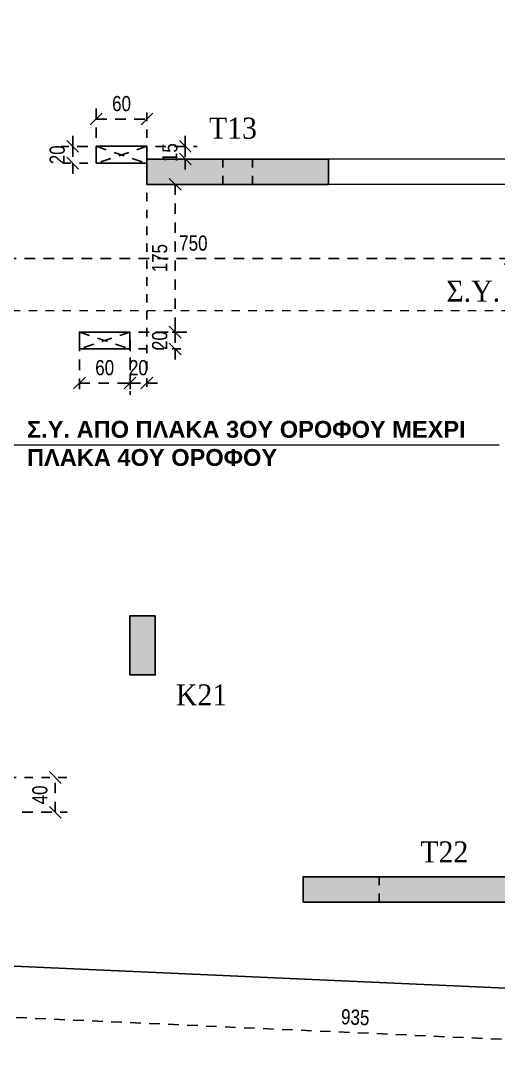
# Model space of a CAD drawing. Header units: millimetres. Extents: x -2171 to 1563, y -1758 to -1505.
# Drawn here: x -201.02 to -195.37, y -1615.03 to -1602.69 of the extents above; entities that cross this region are included whole.
import ezdxf

# ---------------------------------------------------------------- set-up
doc = ezdxf.new("R2010")
doc.units = ezdxf.units.MM
doc.header["$PDMODE"] = 32
for name, pattern in [('DASHED2', [0.375, 0.25, -0.125]), ('DOT', [0.025, 0, -0.025]), ('HIDDEN', [0.375, 0.25, -0.125]), ('HIDDEN2', [0.1875, 0.125, -0.0625])]:
    doc.linetypes.add(name, pattern=pattern)
doc.layers.get('Defpoints').update_dxf_attribs({"color": 6})
for name, color, linetype in [('-S_TEXT', 3, 'Continuous'), ('AM_5', 7, 'Continuous'), ('DIASTASEIS', 7, 'Continuous'), ('Fill_Col', 7, 'Continuous'), ('Geo_Beam', 7, 'Continuous'), ('Geo_Col', 7, 'Continuous'), ('Geo_Lines', 7, 'Continuous'), ('Text_Col_-1', 7, 'Continuous'), ('Text_Col_1', 7, 'Continuous')]:
    doc.layers.add(name, color=color, linetype=linetype)
doc.layers.add('A-ANNO-DIMS', color=1, linetype='Continuous', lineweight=9)
doc.styles.add('1-100', font='arial.ttf', dxfattribs={"width": 0.8})
doc.styles.add('ag', font='arial.ttf', dxfattribs={"height": 0.25})
doc.styles.add('S1TmsNwRmn11_b_934_161', font='times.ttf', dxfattribs={"width": 0.933629, "height": 0.001087})
doc.styles.get("Standard").update_dxf_attribs({"font": 'tahoma.ttf'})
doc.dimstyles.new('CHRISTOFOROS', dxfattribs={"dimscale": 0.2, "dimtxt": 0.25, "dimasz": 0.6, "dimexe": 0, "dimexo": 0, "dimgap": 0, "dimtad": 0, "dimdec": 0, "dimlfac": 100, "dimzin": 0, "dimdsep": 46, "dimtxsty": 'ag', "dimblk": 'ARCHTICK', "dimcen": 0, "dimclrd": 256, "dimclre": 256, "dimclrt": 1, "dimaunit": 1, "dimadec": 0, "dimazin": 0, "dimtfac": 1, "dimtdec": 0, "dimtofl": 0, "dimtmove": 0, "dimatfit": 3, "dimfxl": 1, "dimtolj": 1, "dimtzin": 0, "dimlwd": -1, "dimlwe": -1, "dimarcsym": 0})
doc.dimstyles.new('Copy of 1-100', dxfattribs={"dimtxt": 0.18, "dimasz": 0.14, "dimexe": 0.14, "dimexo": 0.1, "dimgap": 0.09, "dimtad": 1, "dimdec": 0, "dimlfac": 100, "dimrnd": 5, "dimzin": 5, "dimdsep": 46, "dimtxsty": '1-100', "dimblk": 'OBLIQUE', "dimcen": 0.09, "dimclrd": 1, "dimclre": 1, "dimclrt": 2, "dimadec": 0, "dimazin": 0, "dimtfac": 1, "dimtdec": 0, "dimtix": 1, "dimtmove": 2, "dimatfit": 3, "dimfxl": 5, "dimfxlon": 1, "dimtolj": 1, "dimtzin": 5, "dimarcsym": 0})

# ---------------------------------------------------------------- blocks, each defined once
blk = doc.blocks.new('_Oblique')
at = {"color": 0, "linetype": 'ByBlock', "lineweight": -2}
blk.add_line((-0.5, -0.5), (0.5, 0.5), dxfattribs=at)
blk = doc.blocks.new('*D271')
at = {"layer": 'A-ANNO-DIMS', "color": 1, "linetype": 'HIDDEN', "lineweight": -2, "ltscale": 0.5, "transparency": 16777216}
blk.add_line((-200.127, -1604.08), (-200.127, -1603.717), dxfattribs=at)
at = {"layer": 'A-ANNO-DIMS', "color": 1, "linetype": 'HIDDEN2', "lineweight": -2, "ltscale": 0.5, "transparency": 16777216}
blk.add_line((-199.527, -1604.08), (-199.527, -1603.717), dxfattribs=at)
at = {"layer": 'A-ANNO-DIMS', "color": 1, "linetype": 'DASHED2', "lineweight": -2, "ltscale": 0.5, "transparency": 16777216}
blk.add_line((-200.127, -1603.857), (-199.527, -1603.857), dxfattribs=at)
at = {"layer": 'Defpoints', "color": 0, "ltscale": 0.5, "transparency": 16777216}
for p in [(-199.527, -1603.857), (-200.127, -1604.18), (-199.527, -1604.18)]:
    blk.add_point(p, dxfattribs=at)
at = {"layer": 'A-ANNO-DIMS', "color": 1, "lineweight": -2, "ltscale": 0.5, "transparency": 16777216, "xscale": 0.14, "yscale": 0.14, "zscale": 0.14, "rotation": 180}
blk.add_blockref('_Oblique', (-200.127, -1603.857), dxfattribs=at)
at = {"layer": 'A-ANNO-DIMS', "color": 1, "lineweight": -2, "ltscale": 0.5, "transparency": 16777216, "xscale": 0.14, "yscale": 0.14, "zscale": 0.14}
blk.add_blockref('_Oblique', (-199.527, -1603.857), dxfattribs=at)
at = {"layer": 'A-ANNO-DIMS', "color": 2, "ltscale": 0.5, "transparency": 16777216, "insert": (-199.827, -1603.675), "char_height": 0.18, "attachment_point": 5, "style": '1-100'}
blk.add_mtext('\\A1;60', dxfattribs=at)
blk = doc.blocks.new('*D264')
at = {"layer": 'A-ANNO-DIMS', "color": 1, "linetype": 'DASHED2', "lineweight": -2, "ltscale": 0.5, "transparency": 16777216}
for p, q in [((-199.073, -1604.18), (-199.073, -1604.04)), ((-199.073, -1604.18), (-199.073, -1604.33)), ((-199.073, -1604.33), (-199.073, -1604.47))]:
    blk.add_line(p, q, dxfattribs=at)
at = {"layer": 'A-ANNO-DIMS', "color": 1, "linetype": 'HIDDEN', "lineweight": -2, "ltscale": 0.5, "transparency": 16777216}
blk.add_line((-199.427, -1604.18), (-198.933, -1604.18), dxfattribs=at)
at = {"layer": 'A-ANNO-DIMS', "color": 1, "linetype": 'HIDDEN2', "lineweight": -2, "ltscale": 0.5, "transparency": 16777216}
blk.add_line((-199.428, -1604.33), (-198.933, -1604.33), dxfattribs=at)
at = {"layer": 'Defpoints', "color": 0, "ltscale": 0.5, "transparency": 16777216}
for p in [(-199.527, -1604.18), (-199.528, -1604.33), (-199.073, -1604.33)]:
    blk.add_point(p, dxfattribs=at)
at = {"layer": 'A-ANNO-DIMS', "color": 1, "lineweight": -2, "ltscale": 0.5, "transparency": 16777216, "xscale": 0.14, "yscale": 0.14, "zscale": 0.14}
for p, rotation in [((-199.073, -1604.18), 270), ((-199.073, -1604.33), 90)]:
    blk.add_blockref('_Oblique', p, dxfattribs=dict(at, rotation=rotation))
at = {"layer": 'A-ANNO-DIMS', "color": 2, "ltscale": 0.5, "transparency": 16777216, "insert": (-199.255, -1604.255), "char_height": 0.18, "attachment_point": 5, "rotation": 90, "style": '1-100'}
blk.add_mtext('\\A1;15', dxfattribs=at)
blk = doc.blocks.new('*D272')
at = {"layer": 'A-ANNO-DIMS', "color": 1, "linetype": 'DASHED2', "lineweight": -2, "ltscale": 0.5, "transparency": 16777216}
for p, q in [((-200.406, -1604.18), (-200.406, -1604.04)), ((-200.406, -1604.18), (-200.406, -1604.38)), ((-200.406, -1604.38), (-200.406, -1604.52))]:
    blk.add_line(p, q, dxfattribs=at)
at = {"layer": 'A-ANNO-DIMS', "color": 1, "linetype": 'HIDDEN', "lineweight": -2, "ltscale": 0.5, "transparency": 16777216}
blk.add_line((-200.227, -1604.18), (-200.546, -1604.18), dxfattribs=at)
at = {"layer": 'A-ANNO-DIMS', "color": 1, "linetype": 'HIDDEN2', "lineweight": -2, "ltscale": 0.5, "transparency": 16777216}
blk.add_line((-200.227, -1604.38), (-200.546, -1604.38), dxfattribs=at)
at = {"layer": 'Defpoints', "color": 0, "ltscale": 0.5, "transparency": 16777216}
for p in [(-200.127, -1604.18), (-200.406, -1604.38), (-200.127, -1604.38)]:
    blk.add_point(p, dxfattribs=at)
at = {"layer": 'A-ANNO-DIMS', "color": 1, "lineweight": -2, "ltscale": 0.5, "transparency": 16777216, "xscale": 0.14, "yscale": 0.14, "zscale": 0.14}
for p, rotation in [((-200.406, -1604.18), 270), ((-200.406, -1604.38), 90)]:
    blk.add_blockref('_Oblique', p, dxfattribs=dict(at, rotation=rotation))
at = {"layer": 'A-ANNO-DIMS', "color": 2, "ltscale": 0.5, "transparency": 16777216, "insert": (-200.588, -1604.28), "char_height": 0.18, "attachment_point": 5, "rotation": 90, "style": '1-100'}
blk.add_mtext('\\A1;20', dxfattribs=at)
blk = doc.blocks.new('*D273')
at = {"layer": 'A-ANNO-DIMS', "color": 1, "linetype": 'HIDDEN', "lineweight": -2, "ltscale": 0.5, "transparency": 16777216}
blk.add_line((-200.326, -1606.48), (-200.326, -1607.123), dxfattribs=at)
at = {"layer": 'A-ANNO-DIMS', "color": 1, "linetype": 'HIDDEN2', "lineweight": -2, "ltscale": 0.5, "transparency": 16777216}
blk.add_line((-199.727, -1606.48), (-199.727, -1607.123), dxfattribs=at)
at = {"layer": 'A-ANNO-DIMS', "color": 1, "linetype": 'DASHED2', "lineweight": -2, "ltscale": 0.5, "transparency": 16777216}
blk.add_line((-200.326, -1606.983), (-199.727, -1606.983), dxfattribs=at)
at = {"layer": 'Defpoints', "color": 0, "ltscale": 0.5, "transparency": 16777216}
for p in [(-200.326, -1606.38), (-199.727, -1606.38), (-199.727, -1606.983)]:
    blk.add_point(p, dxfattribs=at)
at = {"layer": 'A-ANNO-DIMS', "color": 1, "lineweight": -2, "ltscale": 0.5, "transparency": 16777216, "xscale": 0.14, "yscale": 0.14, "zscale": 0.14, "rotation": 180}
blk.add_blockref('_Oblique', (-200.326, -1606.983), dxfattribs=at)
at = {"layer": 'A-ANNO-DIMS', "color": 1, "lineweight": -2, "ltscale": 0.5, "transparency": 16777216, "xscale": 0.14, "yscale": 0.14, "zscale": 0.14}
blk.add_blockref('_Oblique', (-199.727, -1606.983), dxfattribs=at)
at = {"layer": 'A-ANNO-DIMS', "color": 2, "ltscale": 0.5, "transparency": 16777216, "insert": (-200.027, -1606.802), "char_height": 0.18, "attachment_point": 5, "style": '1-100'}
blk.add_mtext('\\A1;60', dxfattribs=at)
blk = doc.blocks.new('*D265')
at = {"layer": 'A-ANNO-DIMS', "color": 1, "linetype": 'HIDDEN', "lineweight": -2, "ltscale": 0.5, "transparency": 16777216}
blk.add_line((-199.428, -1604.63), (-199.053, -1604.63), dxfattribs=at)
at = {"layer": 'A-ANNO-DIMS', "color": 1, "linetype": 'DASHED2', "lineweight": -2, "ltscale": 0.5, "transparency": 16777216}
blk.add_line((-199.193, -1604.63), (-199.193, -1606.38), dxfattribs=at)
at = {"layer": 'A-ANNO-DIMS', "color": 1, "linetype": 'HIDDEN2', "lineweight": -2, "ltscale": 0.5, "transparency": 16777216}
blk.add_line((-199.627, -1606.38), (-199.053, -1606.38), dxfattribs=at)
at = {"layer": 'Defpoints', "color": 0, "ltscale": 0.5, "transparency": 16777216}
for p in [(-199.528, -1604.63), (-199.727, -1606.38), (-199.193, -1606.38)]:
    blk.add_point(p, dxfattribs=at)
at = {"layer": 'A-ANNO-DIMS', "color": 1, "lineweight": -2, "ltscale": 0.5, "transparency": 16777216, "xscale": 0.14, "yscale": 0.14, "zscale": 0.14}
for p, rotation in [((-199.193, -1604.63), 90), ((-199.193, -1606.38), 270)]:
    blk.add_blockref('_Oblique', p, dxfattribs=dict(at, rotation=rotation))
at = {"layer": 'A-ANNO-DIMS', "color": 2, "ltscale": 0.5, "transparency": 16777216, "insert": (-199.375, -1605.505), "char_height": 0.18, "attachment_point": 5, "rotation": 90, "style": '1-100'}
blk.add_mtext('\\A1;175', dxfattribs=at)
blk = doc.blocks.new('*D274')
at = {"layer": 'A-ANNO-DIMS', "color": 1, "linetype": 'DASHED2', "lineweight": -2, "ltscale": 0.5, "transparency": 16777216}
for p, q in [((-199.193, -1606.38), (-199.193, -1606.24)), ((-199.193, -1606.38), (-199.193, -1606.58)), ((-199.193, -1606.58), (-199.193, -1606.72))]:
    blk.add_line(p, q, dxfattribs=at)
at = {"layer": 'A-ANNO-DIMS', "color": 1, "linetype": 'HIDDEN', "lineweight": -2, "ltscale": 0.5, "transparency": 16777216}
blk.add_line((-199.627, -1606.38), (-199.053, -1606.38), dxfattribs=at)
at = {"layer": 'A-ANNO-DIMS', "color": 1, "linetype": 'HIDDEN2', "lineweight": -2, "ltscale": 0.5, "transparency": 16777216}
blk.add_line((-199.627, -1606.58), (-199.053, -1606.58), dxfattribs=at)
at = {"layer": 'Defpoints', "color": 0, "ltscale": 0.5, "transparency": 16777216}
for p in [(-199.727, -1606.38), (-199.727, -1606.58), (-199.193, -1606.58)]:
    blk.add_point(p, dxfattribs=at)
at = {"layer": 'A-ANNO-DIMS', "color": 1, "lineweight": -2, "ltscale": 0.5, "transparency": 16777216, "xscale": 0.14, "yscale": 0.14, "zscale": 0.14}
for p, rotation in [((-199.193, -1606.38), 270), ((-199.193, -1606.58), 90)]:
    blk.add_blockref('_Oblique', p, dxfattribs=dict(at, rotation=rotation))
at = {"layer": 'A-ANNO-DIMS', "color": 2, "ltscale": 0.5, "transparency": 16777216, "insert": (-199.375, -1606.48), "char_height": 0.18, "attachment_point": 5, "rotation": 90, "style": '1-100'}
blk.add_mtext('\\A1;20', dxfattribs=at)
blk = doc.blocks.new('*D275')
at = {"layer": 'A-ANNO-DIMS', "color": 1, "linetype": 'HIDDEN2', "lineweight": -2, "ltscale": 0.5, "transparency": 16777216}
blk.add_line((-199.528, -1604.73), (-199.528, -1607.123), dxfattribs=at)
at = {"layer": 'A-ANNO-DIMS', "color": 1, "linetype": 'HIDDEN', "lineweight": -2, "ltscale": 0.5, "transparency": 16777216}
blk.add_line((-199.727, -1606.48), (-199.727, -1607.123), dxfattribs=at)
at = {"layer": 'A-ANNO-DIMS', "color": 1, "linetype": 'DASHED2', "lineweight": -2, "ltscale": 0.5, "transparency": 16777216}
for p, q in [((-199.727, -1606.983), (-199.867, -1606.983)), ((-199.727, -1606.983), (-199.528, -1606.983)), ((-199.528, -1606.983), (-199.388, -1606.983))]:
    blk.add_line(p, q, dxfattribs=at)
at = {"layer": 'Defpoints', "color": 0, "ltscale": 0.5, "transparency": 16777216}
for p in [(-199.528, -1604.63), (-199.727, -1606.38), (-199.528, -1606.983)]:
    blk.add_point(p, dxfattribs=at)
at = {"layer": 'A-ANNO-DIMS', "color": 1, "lineweight": -2, "ltscale": 0.5, "transparency": 16777216, "xscale": 0.14, "yscale": 0.14, "zscale": 0.14}
blk.add_blockref('_Oblique', (-199.727, -1606.983), dxfattribs=at)
at = {"layer": 'A-ANNO-DIMS', "color": 1, "lineweight": -2, "ltscale": 0.5, "transparency": 16777216, "xscale": 0.14, "yscale": 0.14, "zscale": 0.14, "rotation": 180}
blk.add_blockref('_Oblique', (-199.528, -1606.983), dxfattribs=at)
at = {"layer": 'A-ANNO-DIMS', "color": 2, "ltscale": 0.5, "transparency": 16777216, "insert": (-199.628, -1606.802), "char_height": 0.18, "attachment_point": 5, "style": '1-100'}
blk.add_mtext('\\A1;20', dxfattribs=at)
blk = doc.blocks.new('*D599')
at = {"layer": 'Defpoints', "color": 0, "ltscale": 0.5, "transparency": 16777216}
for p in [(-201.721, -1613.862), (-192.362, -1614.281), (-192.389, -1614.886)]:
    blk.add_point(p, dxfattribs=at)
at = {"layer": 'DIASTASEIS', "color": 1, "linetype": 'HIDDEN', "lineweight": -2, "ltscale": 0.5, "transparency": 16777216}
blk.add_line((-201.725, -1613.962), (-201.754, -1614.607), dxfattribs=at)
at = {"layer": 'DIASTASEIS', "color": 1, "linetype": 'HIDDEN2', "lineweight": -2, "ltscale": 0.5, "transparency": 16777216}
blk.add_line((-192.366, -1614.381), (-192.395, -1615.026), dxfattribs=at)
at = {"layer": 'DIASTASEIS', "color": 1, "linetype": 'DASHED2', "lineweight": -2, "ltscale": 0.5, "transparency": 16777216}
blk.add_line((-201.748, -1614.467), (-192.389, -1614.886), dxfattribs=at)
at = {"layer": 'DIASTASEIS', "color": 1, "lineweight": -2, "ltscale": 0.5, "transparency": 16777216, "xscale": 0.14, "yscale": 0.14, "zscale": 0.14}
for p, rotation in [((-201.748, -1614.467), 177.4374664846465), ((-192.389, -1614.886), 357.4374664846464)]:
    blk.add_blockref('_Oblique', p, dxfattribs=dict(at, rotation=rotation))
at = {"layer": 'DIASTASEIS', "color": 2, "ltscale": 0.5, "transparency": 16777216, "insert": (-197.06, -1614.495), "char_height": 0.18, "attachment_point": 5, "rotation": 357.4375, "style": '1-100'}
blk.add_mtext('\\A1;935', dxfattribs=at)
blk = doc.blocks.new('*D618')
at = {"layer": 'Defpoints', "color": 0, "ltscale": 0.5, "transparency": 16777216}
for p in [(-201.476, -1611.654), (-200.612, -1611.654), (-202.678, -1612.067)]:
    blk.add_point(p, dxfattribs=at)
at = {"layer": 'DIASTASEIS', "color": 1, "linetype": 'HIDDEN2', "lineweight": -2, "ltscale": 0.5, "transparency": 16777216}
blk.add_line((-201.376, -1611.654), (-200.472, -1611.654), dxfattribs=at)
at = {"layer": 'DIASTASEIS', "color": 1, "linetype": 'DASHED2', "lineweight": -2, "ltscale": 0.5, "transparency": 16777216}
blk.add_line((-200.612, -1612.067), (-200.612, -1611.654), dxfattribs=at)
at = {"layer": 'DIASTASEIS', "color": 1, "linetype": 'HIDDEN', "lineweight": -2, "ltscale": 0.5, "transparency": 16777216}
blk.add_line((-202.578, -1612.067), (-200.472, -1612.067), dxfattribs=at)
at = {"layer": 'DIASTASEIS', "color": 1, "lineweight": -2, "ltscale": 0.5, "transparency": 16777216, "xscale": 0.14, "yscale": 0.14, "zscale": 0.14}
for p, rotation in [((-200.612, -1611.654), 90), ((-200.612, -1612.067), 270)]:
    blk.add_blockref('_Oblique', p, dxfattribs=dict(at, rotation=rotation))
at = {"layer": 'DIASTASEIS', "color": 2, "ltscale": 0.5, "transparency": 16777216, "insert": (-200.794, -1611.861), "char_height": 0.18, "attachment_point": 5, "rotation": 90, "style": '1-100'}
blk.add_mtext('\\A1;40', dxfattribs=at)
blk = doc.blocks.new('_ArchTick')
at = {"color": 0, "linetype": 'ByBlock', "const_width": 0.15}
blk.add_lwpolyline([(-0.5, -0.5), (0.5, 0.5)], dxfattribs=at)
blk = doc.blocks.new('*D1500')
at = {"layer": 'AM_5', "color": 1, "linetype": 'HIDDEN2', "lineweight": -2, "ltscale": 0.5, "transparency": 16777216}
blk.add_line((-202.727, -1606.03), (-202.727, -1605.369), dxfattribs=at)
at = {"layer": 'AM_5', "color": 1, "linetype": 'HIDDEN', "lineweight": -2, "ltscale": 0.5, "transparency": 16777216}
blk.add_line((-195.227, -1606.03), (-195.227, -1605.369), dxfattribs=at)
at = {"layer": 'AM_5', "color": 1, "linetype": 'DASHED2', "lineweight": -2, "ltscale": 0.5, "transparency": 16777216}
blk.add_line((-195.227, -1605.509), (-202.727, -1605.509), dxfattribs=at)
at = {"layer": 'Defpoints', "color": 0, "ltscale": 0.5, "transparency": 16777216}
for p in [(-202.727, -1605.509), (-202.727, -1606.13), (-195.227, -1606.13)]:
    blk.add_point(p, dxfattribs=at)
at = {"layer": 'AM_5', "color": 1, "lineweight": -2, "ltscale": 0.5, "transparency": 16777216, "xscale": 0.14, "yscale": 0.14, "zscale": 0.14, "rotation": 180}
blk.add_blockref('_Oblique', (-202.727, -1605.509), dxfattribs=at)
at = {"layer": 'AM_5', "color": 1, "lineweight": -2, "ltscale": 0.5, "transparency": 16777216, "xscale": 0.14, "yscale": 0.14, "zscale": 0.14}
blk.add_blockref('_Oblique', (-195.227, -1605.509), dxfattribs=at)
at = {"layer": 'AM_5', "color": 2, "ltscale": 0.5, "transparency": 16777216, "insert": (-198.977, -1605.327), "char_height": 0.18, "attachment_point": 5, "style": '1-100'}
blk.add_mtext('\\A1;750', dxfattribs=at)

msp = doc.modelspace()

# ---------------------------------------------------------------- hatches: boundary and pattern name
at = {"layer": 'Fill_Col'}
for points in [[(-199.5277, -1604.6299), (-197.3777, -1604.6299), (-197.3777, -1604.3299), (-199.5277, -1604.3299)], [(-199.4275, -1609.7398), (-199.7275, -1609.7398), (-199.7275, -1610.4398), (-199.4275, -1610.4398)], [(-197.6777, -1613.1302), (-194.0275, -1613.1302), (-194.0275, -1612.8302), (-197.6777, -1612.8302)]]:
    msp.add_hatch(color=252, dxfattribs=at).paths.add_polyline_path(points)

# ---------------------------------------------------------------- linework, layer by layer
at = {"color": 2, "linetype": 'HIDDEN', "ltscale": 0.5}
for p, q in [((-200.1275, -1604.1798), (-199.5275, -1604.3798)), ((-199.5275, -1604.1798), (-200.1275, -1604.3798)), ((-200.3264, -1606.3798), (-199.7274, -1606.5798)), ((-199.7274, -1606.3798), (-200.3264, -1606.5798))]:
    msp.add_line(p, q, dxfattribs=at)
at = {"layer": 'A-ANNO-DIMS', "linetype": 'DOT', "ltscale": 3}
msp.add_line((-191.6266, -1606.1294), (-206.0754, -1606.1294), dxfattribs=at)
at = {"layer": 'Geo_Beam', "color": 94}
msp.add_lwpolyline([(-197.3777, -1604.6299), (-191.438, -1604.6298), (-191.438, -1604.6201), (-191.4649, -1604.6201), (-191.4649, -1604.3298), (-197.3777, -1604.3299)], close=True, dxfattribs=at)
at = {"layer": 'Geo_Col', "color": 94}
for points in [[(-199.5277, -1604.6299), (-197.3777, -1604.6299), (-197.3777, -1604.3299), (-199.5277, -1604.3299)], [(-199.4275, -1609.7398), (-199.7275, -1609.7398), (-199.7275, -1610.4398), (-199.4275, -1610.4398)], [(-197.6777, -1613.1302), (-194.0275, -1613.1302), (-194.0275, -1612.8302), (-197.6777, -1612.8302)]]:
    msp.add_lwpolyline(points, close=True, dxfattribs=at)
at = {"layer": 'Geo_Col', "color": 94, "linetype": 'DOT'}
for points in [[(-199.5277, -1604.6299), (-198.6277, -1604.6299), (-198.6277, -1604.3299), (-199.5277, -1604.3299)], [(-197.3777, -1604.3299), (-198.2777, -1604.3299), (-198.2777, -1604.6299), (-197.3777, -1604.6299)], [(-197.6777, -1613.1302), (-196.7777, -1613.1302), (-196.7777, -1612.8302), (-197.6777, -1612.8302)]]:
    msp.add_lwpolyline(points, close=True, dxfattribs=at)
at = {"layer": 'Geo_Lines', "color": 94}
msp.add_lwpolyline([(-201.7209, -1613.8622), (-192.3618, -1614.281, 0.3604095), (-189.0084, -1611.7387), (-188.3372, -1607.3454, 0.4535057), (-189.7839, -1605.6801), (-194.2275, -1605.6798, -0.8870799), (-194.2275, -1605.0798), (-189.6036, -1605.0807, 0.4758339), (-187.5003, -1602.4942), (-188.5544, -1599.1193, 0.328926), (-191.2687, -1597.1298), (-203.2775, -1597.1298)], format="xyb", dxfattribs=at)
for points in [[(-200.1275, -1604.3798), (-199.5275, -1604.3798), (-199.5275, -1604.1798), (-200.1275, -1604.1798)], [(-200.3264, -1606.5798), (-199.7274, -1606.5798), (-199.7274, -1606.3798), (-200.3264, -1606.3798)]]:
    msp.add_lwpolyline(points, close=True, dxfattribs=at)

# ---------------------------------------------------------------- texts
at = {"layer": '-S_TEXT', "insert": (-200.9465, -1607.4312, 0), "char_height": 0.2, "attachment_point": 1}
msp.add_mtext_dynamic_manual_height_columns('\\A1;\\pxql;{\\fArial|b1|i0|c161|p34;Σ.Υ. ΑΠΟ ΠΛΑΚΑ \\fArial|b1|i0|c0|p34;3\\fArial|b1|i0|c161|p34;ΟΥ ΟΡΟΦΟΥ ΜΕΧΡΙ \\PΠΛΑΚΑ \\fArial|b1|i0|c0|p34;4\\fArial|b1|i0|c161|p34;ΟΥ ΟΡΟΦΟΥ}', width=9.978535, gutter_width=1.2, heights=[1.0598], dxfattribs=at)
at = {"layer": 'Text_Col_-1', "color": 200, "style": 'S1TmsNwRmn11_b_934_161', "width": 0.933629}
for s, p in [('T13', (-198.7922, -1604.0894)), ('K21', (-199.1835, -1610.8018)), ('T22', (-196.2893, -1612.6612))]:
    msp.add_text(s, height=0.25, dxfattribs=at).set_placement(p)
at = {"layer": 'Text_Col_1', "color": 200, "style": 'S1TmsNwRmn11_b_934_161', "width": 0.933629}
msp.add_text('Σ.Υ.', height=0.25, dxfattribs=at).set_placement((-195.9808, -1606.02))

# ---------------------------------------------------------------- dimensions: what is measured, and where the dimension line sits
at = {"layer": 'A-ANNO-DIMS', "ltscale": 0.5}
for base, p1, p2, picture, middle in [((-199.5275, -1603.8571), (-200.1275, -1604.1798), (-199.5275, -1604.1798), '*D271', (-199.8275, -1603.6752)), ((-199.5277, -1606.9835), (-199.7274, -1606.3798), (-199.5277, -1604.6299), '*D275', (-199.6276, -1606.8016)), ((-199.7274, -1606.9835), (-200.3264, -1606.3798), (-199.7274, -1606.3798), '*D273', (-200.0269, -1606.8016))]:
    dim = msp.add_linear_dim(base=base, p1=p1, p2=p2, dimstyle='Copy of 1-100', dxfattribs=at)
    dim.commit()
    dim.dimension.update_dxf_attribs({"geometry": picture, "text_midpoint": middle})
for base, p1, p2, picture, middle in [((-200.4058, -1604.3798), (-200.1275, -1604.1798), (-200.1275, -1604.3798), '*D272', (-200.5877, -1604.2798)), ((-199.0734, -1604.3299), (-199.5275, -1604.1798), (-199.5277, -1604.3299), '*D264', (-199.2553, -1604.2549)), ((-199.193, -1606.3798), (-199.5277, -1604.6299), (-199.7274, -1606.3798), '*D265', (-199.3749, -1605.5049)), ((-199.193, -1606.5798), (-199.7274, -1606.3798), (-199.7274, -1606.5798), '*D274', (-199.3749, -1606.4798))]:
    dim = msp.add_linear_dim(base=base, p1=p1, p2=p2, angle=90, dimstyle='Copy of 1-100', dxfattribs=at)
    dim.commit()
    dim.dimension.update_dxf_attribs({"geometry": picture, "text_midpoint": middle})
at = {"layer": 'AM_5', "ltscale": 0.5}
dim = msp.add_linear_dim(base=(-202.7274, -1605.5085), p1=(-195.2275, -1606.1299), p2=(-202.7274, -1606.1298), dimstyle='Copy of 1-100', dxfattribs=at)
dim.commit()
dim.dimension.update_dxf_attribs({"geometry": '*D1500', "text_midpoint": (-198.9774, -1605.3266)})
at = {"layer": 'DIASTASEIS', "ltscale": 0.5}
dim = msp.add_linear_dim(base=(-200.6123, -1611.6538), p1=(-202.6776, -1612.0673), p2=(-201.4763, -1611.6538), angle=90, dimstyle='Copy of 1-100', dxfattribs=at)
dim.commit()
dim.dimension.update_dxf_attribs({"geometry": '*D618', "text_midpoint": (-200.7942, -1611.8606)})
dim = msp.add_aligned_dim(p1=(-201.7209, -1613.8622), p2=(-192.3618, -1614.281), distance=-0.6057, dimstyle='Copy of 1-100', dxfattribs=at)
dim.commit()
dim.dimension.update_dxf_attribs({"geometry": '*D599', "text_midpoint": (-197.0603, -1614.4949)})

# ---------------------------------------------------------------- leaders
at = {"layer": 'A-ANNO-DIMS', "linetype": 'Continuous'}
msp.add_leader([(-202.8196, -1606.239, 0), (-201.2817, -1607.7135, 0), (-195.3544, -1607.7135, 0)], dimstyle='CHRISTOFOROS', override={"dimclrd": 1, "dimldrblk": 'Dot', "dimfxl": 0.1, "dimfxlon": 1, "dimarcsym": 1}, dxfattribs=at)

doc.saveas('drawing.dxf')
